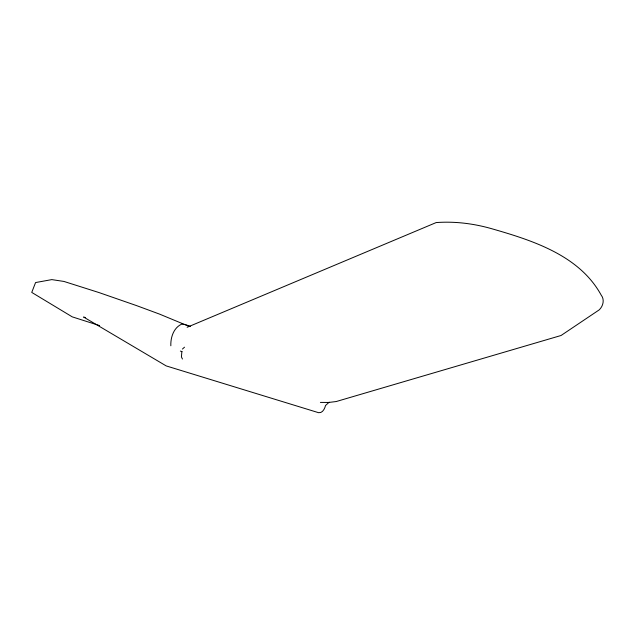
<?xml version="1.0" encoding="UTF-8"?>
<svg xmlns="http://www.w3.org/2000/svg" width="635" height="635" viewBox="0 0 635 635"><rect width="100%" height="100%" fill="white"/><g stroke="black" fill="none" stroke-linecap="round" stroke-linejoin="round"><path stroke-width="0.95" d="M170.839 345.781C170.482 337.542 173.633 327.676 181.705 324.144L184.88 324.469L190.46 326.358M181.816 352.012L181.435 356.918L182.459 359.029M182.435 349.052L184.515 347.178M329.184 402.193L325.509 405.527C324.755 408.67 322.58 413.282 318.595 412.694L166.195 365.911L83.582 317.024L85.455 317.627M187.119 327.287L436.158 222.575C455.176 221.178 474.321 223.647 492.609 228.973C533.154 240.633 579.517 255.572 601.154 295.053C604.814 299.593 603.179 306.181 599.162 309.904L561.062 335.494L336.233 401.534L328.708 402.455L320.389 402.407M99.608 325.596L72.255 316.865L31.75 292.41L35.568 282.559L51.8 279.614L63.937 281.44L99.02 292.568L136.644 305.641L159.544 314.111L188.103 325.953M180.356 351.068L182.237 351.671"/></g></svg>
